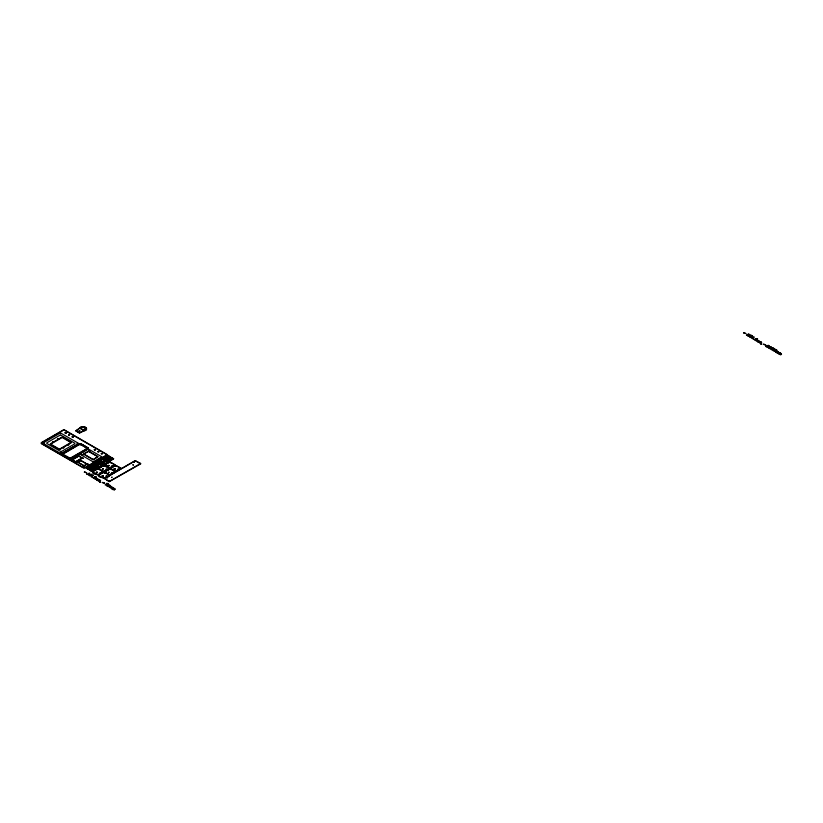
<?xml version="1.0" encoding="UTF-8"?>
<svg xmlns="http://www.w3.org/2000/svg" width="823" height="823" viewBox="0 0 823 823"><rect width="100%" height="100%" fill="white"/><g stroke="black" fill="none" stroke-linecap="round" stroke-linejoin="round"><path stroke-width="1.23" d="M98.132 451.601L98.503 451.58M102.525 468.873L102.875 468.822M77.979 462.135L80.819 460.613L86.868 464.09M86.806 464.265L84.028 465.746L77.979 462.269M68.916 434.781L69.369 434.75M98.534 465.828C99.593 466.476 97.237 465.551 98.986 466.332M110.107 459.738L109.274 459.471L109.984 459.934M93.4 475.375C89.244 478.852 91.281 474.686 93.421 475.344M83.01 430.841L79.481 432.877L76.004 430.861L79.636 428.341A3.446 1.996 0 0 1 82.074 426.931L83.864 426.931A3.446 1.996 0 0 1 86.302 428.341L86.302 429.369A3.446 1.996 0 0 1 83.864 430.779L82.969 430.841M61.118 453.751L78.823 443.525M88.411 449.06L70.706 459.275L70.089 458.925L87.794 448.71L101.826 456.806L93.112 461.837L79.697 454.09M97.176 480.251C100.962 478.07 97.515 482.093 96.703 479.86C99.83 477.546 93.966 481.198 96.25 478.307M135.219 460.818L104.593 478.544L109.078 481.445M111.681 488.625C115.415 486.444 112.062 490.477 111.208 488.234C114.335 485.92 108.471 489.572 110.755 486.681M111.743 488.667L112.617 487.309L110.858 486.609M758.189 342.039L759.279 341.061L757.376 340.022M758.261 342.08C761.892 339.765 758.569 343.942 757.716 341.638C760.853 339.333 754.989 342.985 757.273 340.094M79.492 431.087L79.399 431.077M102.597 468.843L103.389 469.11L102.618 468.688M114.438 468.822L114.891 468.853M132.781 464.851L133.511 465.201L133.059 464.83M78.638 456.076L72.198 459.923M72.835 437.126L72.65 437.157M93.287 459.512L97.793 456.703L88.503 451.364L83.699 454.039L93.266 459.666L98.04 456.672L88.647 451.241L83.483 453.957L93.194 459.676M105.354 460.715L100.663 463.421L102.896 464.913M99.706 463.956L95.087 466.908L97.639 468.112L102.319 465.406L99.686 463.802M88.822 469.398L93.441 466.435L90.962 465.221L86.199 467.948L88.514 469.439M103.698 465.499L98.729 468.657L103.657 471.394L108.955 468.41L103.564 465.376L98.678 468.174L98.554 468.781L103.297 471.713L98.163 474.861L92.773 471.826L98.071 468.843L102.998 471.579L98.03 474.737M94.275 467.135L89.512 470.128L92.053 471.332L96.744 468.616L94.676 467.145M92.258 471.425C107.69 464.46 80.613 467.608 92.053 471.332M109.078 481.62L140.61 463.493L135.054 460.715L104.367 478.482L109.212 481.496M98.873 466.209L98.575 465.674M101.692 453.586L101.98 453.596M84.213 465.746L87.104 464.049L80.911 460.479L77.722 462.125L84.244 465.89M105.262 460.582L100.437 463.75L103.307 465.026L108.163 462.176L105.365 460.561L107.926 462.135L103.05 464.913M99.85 463.915L95.036 466.425L95.036 467.125M88.75 469.419L93.668 466.384L90.797 465.108L85.973 467.896L88.73 469.573M135.425 460.746L140.805 463.781L109.192 481.65M79.378 430.655C77.66 431.386 81.642 431.026 79.306 430.522M68.885 434.616L69.718 434.77L69.245 435.141M106.465 457.465L106.661 457.465M93.143 469.028L93.236 469.038M103.677 465.345L104.603 465.448M109.716 467.958L114.829 464.758L109.819 462.032L104.634 464.964L109.552 467.968M78.607 455.921L82.279 458.041L75.634 461.878L71.94 459.934L78.73 456.055M99.748 462.999C115.313 458.01 89.553 457.917 99.665 463.01M103.935 472.258C85.901 479.325 121.423 479.572 104.017 472.248M109.685 474.799L114.736 471.476M94.655 449.43L95.468 449.739L94.727 450.109M97.032 472.752L96.24 472.423L97.001 472.073M78.679 455.911L82.043 458L75.603 461.734L72.27 459.985M69.183 434.719L68.566 435.007L69.307 435.285M99.902 463.761L100.612 463.905M107.967 455.417L102.659 458.555L105.467 459.913L110.395 457.104L108.08 455.428L102.906 458.514L105.478 459.759L110.169 457.053L108.008 455.561M108.441 461.837L113.739 458.699L111.002 457.475L106.239 460.201L108.389 461.682M760.02 341.689C758.189 345.537 761.831 340.228 761.687 342.913C758.631 344.59 763.291 341.833 760.133 341.607M777.087 351.534L777.756 351.874L776.315 352.45L777.066 352.933L778.62 352.182L777.272 353.005L778.856 353.972L780.214 352.892L778.013 353.479L779.093 352.501L777.19 351.462M779.844 353.129C778.002 356.976 781.644 351.668 781.5 354.353C778.476 356.02 783.095 353.273 779.947 353.046M99.007 479.902C101.147 480.282 96.692 480.858 98.986 481.301C98.585 480.663 101.064 480.015 100.437 480.93C97.618 482.895 103.029 480.2 99.11 479.819M113.512 488.276C111.959 491.835 114.15 487.751 114.942 489.304C112.123 491.269 117.535 488.574 113.615 488.193M108.883 472.083C107.628 473.42 109.901 471.692 108.646 472.639M111.907 477.34C111.434 477.114 112.484 476.63 111.835 477.484M96.353 478.235L98.112 478.935L97.217 480.231M104.089 463.143L104.881 462.721L104.079 462.979M90.005 466.991L89.213 467.402L90.016 467.145M102.505 458.648L97.083 461.775L99.995 463.112L104.644 460.479L104.644 459.79M93.925 466.209L99.017 463.215L96.26 462.094L91.754 464.769L93.493 466.23M93.863 466.353L99.069 463.699L99.069 463.01M109.521 474.799L104.675 471.795L109.953 468.863L115.827 471.476L121.002 468.112L115.405 465.365L110.282 468.441L115.045 471.476L114.932 472.073L109.603 474.943L103.688 472.145L98.451 475.385L103.78 478.338L108.996 475.468L108.996 474.778M97.639 474.778C88.421 473.986 93.534 468.75 98.667 468.843M111.496 457.362L106.188 459.995L106.188 460.685M111.475 457.516L113.471 458.967L107.947 461.703M97.299 461.991L91.723 464.522L91.723 465.211M103.06 471.394C105.056 471.908 109.737 469.768 108.996 467.989M110.508 468.843L104.624 471.589L104.624 472.279M102.371 464.923C103.194 466.518 98.667 468.657 96.795 468.143M108.101 485.981L109.233 486.588L110.58 485.735L109.294 485.014L107.71 486.012L107.957 486.516L110.22 485.683L109.397 485.231L108.101 485.981M774.433 350.835L775.029 351.37L776.614 350.032L774.433 350.835M101.219 453.73L102.433 453.843L101.26 453.638M92.958 477.607L94.12 478.245L95.293 477.803L94.912 476.918L96.61 477.124L94.388 476.918L94.038 478.132L92.958 477.607M747.778 335.815L748.94 336.453L750.113 336.021L749.732 335.126L751.44 335.362L749.208 335.126L748.868 336.35L747.778 335.815M753.971 339.395L755.144 340.033L756.316 339.59L755.925 338.695L757.633 338.911L755.401 338.706L755.061 339.92L753.971 339.395M767.592 347.255L768.764 347.892L769.937 347.46L769.546 346.565L771.254 346.802L769.021 346.565L768.682 347.79L767.592 347.255M769.361 348.273L770.534 348.911L771.707 348.479L771.316 347.584L773.023 347.82L770.791 347.584L770.451 348.808L769.361 348.273M43.773 443.113L44.391 443.134L43.773 443.113M98.081 469.388L98.688 469.449L98.153 469.305M104.017 465.993L104.624 466.013L104.017 465.993M104.027 472.793L104.634 472.814L104.027 472.793M109.912 462.567L110.519 462.639L109.943 462.526M109.963 469.408L110.57 469.47L109.984 469.357M108.965 481.002L109.572 481.033L108.965 481.002M115.858 465.972L116.465 466.003L115.858 465.972M50.676 444.111L59.451 449.173L70.912 442.496L62.126 437.497L50.676 444.111M62.877 454.183L70.161 458.226L86.394 448.916C87.536 447.187 81.271 444.163 79.08 444.687L62.877 454.183M104.346 465.036L109.552 468.112L115.127 464.892L109.901 461.878L104.346 465.036M110.529 468.462L115.498 471.373L120.816 468.308L115.848 465.437L110.549 468.41M97.731 451.704L98.955 451.755L97.731 451.704M94.254 449.687L95.221 449.749L94.254 449.687M65.079 432.847L66.303 432.898L65.079 432.847M65.326 432.877L66.046 432.97L65.356 432.826M76.498 462.135L77.115 462.166L76.498 462.135M89.038 450.654L90.057 450.706L89.038 450.654M89.275 450.685L89.81 450.716L89.275 450.685M96.497 472.361L97.474 472.402L96.497 472.361M102.206 475.745L103.42 475.817L102.206 475.745M102.443 475.776L103.173 475.817L102.443 475.776M108.091 465.509L109.305 465.592L108.091 465.509M108.327 465.551L109.058 465.592L108.327 465.551M114.037 468.925L115.251 468.997L114.037 468.925M60.82 452.938L61.427 452.979L60.851 452.897M82.063 454.666L83.092 454.738L82.063 454.666M82.31 454.708L82.331 454.666M100.18 472.597L100.787 472.639L100.211 472.556M106.116 469.203L106.723 469.244L106.116 469.203M106.126 476.003L106.733 476.044L106.126 476.003M106.877 477.772L107.484 477.824L106.908 477.731M112.01 465.777L112.617 465.818L112.041 465.736M112.051 472.608L112.658 472.659L112.051 472.608M117.956 469.182L118.563 469.233L117.956 469.182M57.795 438.813L58.392 438.854L57.795 438.813M60.161 433.639L60.758 433.731L60.233 433.567M79.399 428.299L75.654 430.861L79.481 433.083L83.925 430.913A3.704 2.14 0 0 0 86.538 429.411L86.538 428.299A3.704 2.14 0 0 0 83.925 426.787L82.012 426.787A3.704 2.14 0 0 0 79.399 428.299M80.356 428.454L83.668 430.357A2.706 1.564 0 0 0 84.882 427.754A2.706 1.564 0 0 0 80.356 428.454M80.603 428.485L83.607 430.223A2.459 1.42 0 0 0 84.707 427.847A2.459 1.42 0 0 0 80.603 428.485M80.387 459.892L80.983 459.934L80.417 459.841M82.681 458.154L83.288 458.205L82.681 458.154M87.701 464.11L88.308 464.162L87.732 464.069M72.054 436.848L73.268 436.941L72.054 436.848M75.603 462.238L76.21 462.289L75.603 462.238M133.861 462.197L134.468 462.238L133.892 462.145M70.963 459.553L71.56 459.615L70.963 459.553M52.744 441.725L53.341 441.786L52.775 441.684M92.546 469.131L93.74 469.254L92.608 469.048M94.81 463.997L96.013 464.121L94.81 463.997M95.046 464.049L95.756 464.121L95.046 464.049M100.385 460.777L101.589 460.911L100.447 460.695M100.622 460.829L101.332 460.901L100.622 460.829M105.961 457.567L107.165 457.691L105.961 457.567M68.247 444.842L68.854 444.904L68.34 444.759M139.437 463.39L140.033 463.462L139.437 463.39M78.051 455.458L78.638 455.531L78.082 455.417M86.785 474.058L88.802 474.49L89.707 473.174C88.082 472.896 89.717 473.667 87.876 474.583L86.785 474.058M77.208 443.463L77.804 443.546L77.208 443.463M63.206 447.743L63.793 447.825L63.206 447.743M83.833 466.332L84.43 466.415L83.874 466.291M100.632 482.278L99.933 482.35L100.632 482.278M761.645 344.055L760.925 344.199L761.645 344.055M749.969 336.679L750.761 337.595L752.819 336.36L751.872 335.825L749.969 336.679M747.027 335.29C744.249 335.753 752.551 331.988 747.027 335.29M752.335 338.356C749.558 338.829 757.87 335.054 752.335 338.356M92.783 477.381L92.227 477.381L92.783 477.381M107.288 485.755L106.733 485.755L107.288 485.755M753.796 339.169L753.24 339.169L753.796 339.169M773.62 350.608L773.064 350.608L773.62 350.608M751.666 336.031C751.08 337.492 753.683 335.722 751.666 336.031M769.042 345.763L766.254 346.38L767.684 346.967L767.015 347.131C762.983 345.681 769.628 346.072 768.157 345.218L769.042 345.763M751.183 337.132L750.031 337.101L751.183 337.132M91.034 475.169L89.902 475.807L88.853 475.159L90.89 474.254C94.624 475.066 88.37 473.791 91.034 475.169M774.7 350.217L774.289 351.37L776.912 350.588L776.717 349.991L774.7 350.217M95.303 478.852C92.701 479.5 98.935 476.733 95.303 478.852M109.809 487.226C107.381 487.792 113.265 484.912 109.809 487.226M756.327 340.64C753.858 341.247 759.783 338.315 756.327 340.64M776.14 352.079C773.661 352.697 779.618 349.744 776.14 352.079M89.563 474.84L89.244 475.601L90.561 475.21L89.563 474.84M41.613 442.496L41.479 442.579A1.605 0.926 0 0 0 41.479 443.71L83.144 467.762A1.605 0.926 0 0 0 85.098 467.762L107.576 454.79L63.937 429.606L41.613 442.496M63.937 429.904L41.88 442.64A1.234 0.71 0 0 0 41.88 443.648L83.246 467.526A1.234 0.71 0 0 0 84.995 467.526L107.052 454.79L63.937 429.904M60.46 432.919L42.755 443.144L61.725 454.101L79.43 443.875L60.46 432.919M59.585 435.439L47.106 442.64A1.234 0.71 0 0 0 47.106 443.648L60.254 451.23A1.234 0.71 0 0 0 61.992 451.23L74.471 444.029A1.234 0.71 0 0 0 74.471 443.021L61.324 435.439A1.234 0.71 0 0 0 59.585 435.439M61.365 437.466L50.635 443.669A1.234 0.71 0 0 0 50.635 444.677L58.474 449.204A1.234 0.71 0 0 0 60.213 449.204L70.943 443A1.234 0.71 0 0 0 70.943 441.992L63.104 437.466A1.234 0.71 0 0 0 61.365 437.466M78.823 443.731L61.468 453.751L78.823 443.731M78.823 444.533L62.867 453.751A1.234 0.71 0 0 0 62.867 454.749L68.957 458.277A1.234 0.71 0 0 0 70.706 458.277L86.662 449.06A1.234 0.71 0 0 0 86.662 448.051L80.561 444.533A1.234 0.71 0 0 0 78.823 444.533M80.561 443.525L79.954 443.875L87.794 448.401L88.411 448.051L80.561 443.525M80.561 443.731L88.061 448.051L80.561 443.731M87.794 448.905L70.439 458.925L87.794 448.905M87.207 467.834L86.59 468.184L88.946 468.832L87.207 467.834M91.302 465.468L90.684 465.818L93.04 466.476L91.302 465.468M92.783 464.614L92.166 464.964L94.522 465.623L92.783 464.614M96.877 462.248L96.26 462.598L98.616 463.256L96.877 462.248M98.359 461.394L97.742 461.744L100.097 462.403L98.359 461.394M102.453 459.028L101.846 459.378L104.192 460.036L102.453 459.028M103.935 458.174L103.317 458.524L105.673 459.183L103.935 458.174M108.029 455.808L107.422 456.158L109.768 456.816L108.029 455.808M87.207 468.03L88.596 468.832L87.207 468.03M91.302 465.664L92.69 466.476L91.302 465.664M92.783 464.81L94.172 465.623L92.783 464.81M96.877 462.444L98.266 463.256L96.877 462.444M98.359 461.59L99.748 462.403L98.359 461.59M102.453 459.234L103.842 460.036L102.453 459.234M103.935 458.37L105.323 459.183L103.935 458.37M108.029 456.014L109.418 456.816L108.029 456.014M90.52 469.738L89.902 470.098L92.258 470.746L90.52 469.738M94.614 467.382L93.997 467.731L96.353 468.38L94.614 467.382M96.096 466.528L95.478 466.878L97.834 467.526L96.096 466.528M100.19 464.162L99.573 464.511L101.929 465.17L100.19 464.162M101.671 463.308L101.054 463.658L103.41 464.306L101.671 463.308M105.766 460.942L105.149 461.291L107.504 461.95L105.766 460.942M107.247 460.088L106.63 460.438L108.986 461.086L107.247 460.088M111.342 457.722L110.724 458.072L113.08 458.73L111.342 457.722M90.52 469.943L91.909 470.746L90.52 469.943M94.614 467.577L96.003 468.38L94.614 467.577M96.096 466.723L97.484 467.526L96.096 466.723M100.19 464.357L101.579 465.17L100.19 464.357M101.671 463.503L103.06 464.306L101.671 463.503M105.766 461.137L107.155 461.95L105.766 461.137M107.247 460.283L108.636 461.086L107.247 460.283M111.342 457.917L112.73 458.73L111.342 457.917M108.441 484.058L105.087 484.86L107.895 484.047L106.393 483.471L107.124 483.296L108.441 484.058M774.772 348.911L771.418 349.713L774.227 348.901L772.766 348.376L773.455 348.15L774.772 348.911M84.769 472.021L84.275 472.155L86.754 472.824L84.769 472.021M102.813 482.432L102.319 482.576L104.799 483.235L102.813 482.432M744.023 332.78L743.519 332.914L745.998 333.582L744.023 332.78M763.837 344.22L763.343 344.364L765.822 345.022L763.837 344.22"/></g></svg>
